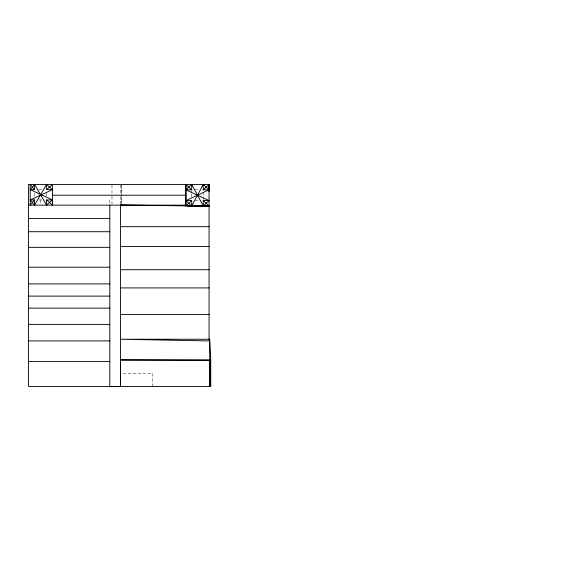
<?xml version="1.0" encoding="UTF-8"?>
<svg xmlns="http://www.w3.org/2000/svg" width="571" height="571" viewBox="0 0 571 571"><rect width="100%" height="100%" fill="white"/><g stroke="black" fill="none" stroke-linecap="round" stroke-linejoin="round"><path stroke-width="0.43" stroke-dasharray="2.85 2.14" d="M152.75 386.431L152.8 373.32L121.288 373.191M195.261 200.578L198.829 200.578M38.849 189.608L44.003 189.608M195.253 189.822L198.815 189.822M38.849 199.957L44.003 199.957M120.46 201.82L121.288 201.82M203.269 192.299L203.276 196.431M203.276 197.259L203.283 199.743M191.692 190.65L191.692 193.134M191.692 193.962L191.699 198.101M120.46 185.297L120.46 195.646M120.46 196.51L120.46 205.132M111.987 185.297L111.987 195.646M111.987 196.51L111.987 205.132M109.803 200.164L109.803 204.304M46.572 193.062L46.572 196.51M40.57 199.957L40.57 204.268M34.56 193.062L34.56 196.51M121.238 196.602L121.209 204.068L121.288 196.602M121.288 185.304L121.245 195.739L121.288 185.304"/><path stroke-width="0.86" d="M187.516 205.981L209.157 205.981L185.903 205.981L185.875 184.433M191.699 205.974L203.262 184.433L209.057 189.815L185.903 200.599L191.699 205.974L191.699 200.585L185.903 200.599M34.56 205.132L46.572 184.433L52.582 189.608L30.206 199.957L34.56 205.132L34.56 199.957L30.206 199.957M30.206 189.608L34.56 184.433L46.572 205.132L52.582 199.957L30.206 189.608L34.56 189.608L34.56 184.433M34.56 199.957L30.206 205.132L30.206 184.433L34.56 189.608M203.29 205.967L209.072 200.557L185.903 189.822L191.692 184.433L203.29 205.967L203.283 200.564L209.072 200.557M191.699 200.585L185.903 205.981L185.903 184.433L191.692 189.822L191.692 184.433M203.262 184.433L203.269 189.822L209.05 184.433L209.086 191.356L209.086 184.433L28.55 184.433L28.55 386.453L210.742 386.431L210.742 359.944L209.636 339.245L120.46 339.245L209.728 340.93L209.086 339.245L209.05 184.433M46.572 184.433L46.572 189.608L52.582 184.433L52.582 205.132L46.572 199.957L46.572 205.132M46.572 189.608L52.582 189.608M185.903 189.822L191.692 189.822M203.269 189.822L209.057 189.815M52.582 195.211L185.903 195.211M46.572 199.957L52.582 199.957M28.55 205.132L185.903 205.132M28.55 218.422L109.803 218.422M120.46 226.658L209.086 226.658M28.55 231.719L109.803 231.719M120.46 246.522L209.086 246.522M28.55 247.35L109.803 247.35M28.55 267.221L109.803 267.221M120.46 269.705L209.086 269.705M28.55 283.894L109.803 283.894M120.46 287.92L209.086 287.92M28.55 296.106L109.803 296.106M28.55 308.14L109.803 308.14M120.46 314.407L209.086 314.407M28.55 324.399L109.803 324.399M28.55 340.901L109.803 340.901M111.987 386.431L120.46 386.431L120.46 359.944L210.742 359.944M28.55 361.593L109.803 361.593M209.086 205.981L120.46 205.132L120.517 386.431M120.46 359.944L209.807 360.315L209.8 386.431M120.46 205.132L185.083 205.738M196.638 205.845L209.086 205.96L203.283 200.564M209.086 339.245L209.643 340.93L209.914 386.453M209.707 359.944L209.914 386.431M209.636 339.245L209.643 340.93M109.803 205.132L109.803 386.431"/></g></svg>
